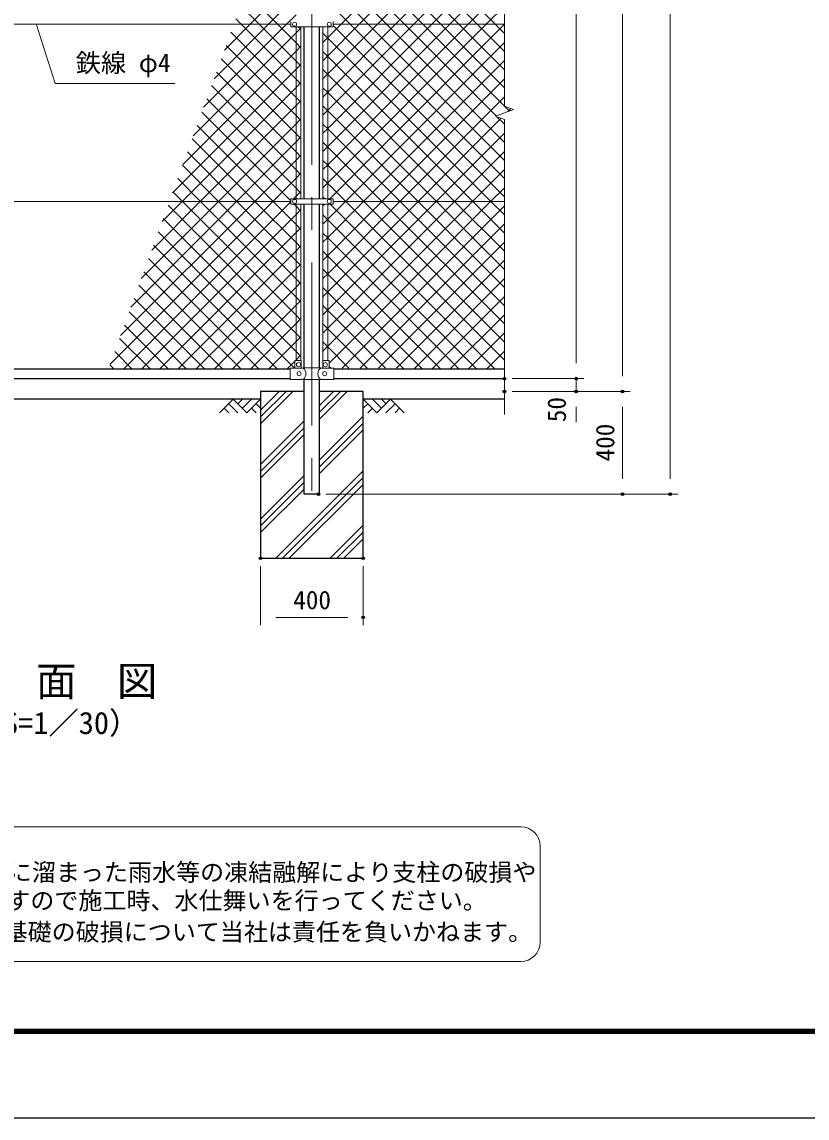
# Model space of a CAD drawing. Units: millimetres, scale not verified. Extents: x -6300 to 6300, y -4455 to 4455.
# Drawn here: x -3707 to -648, y -4455 to -186 of the extents above; entities that cross this region are included whole.
import ezdxf
from ezdxf.enums import TextEntityAlignment as Align

# ---------------------------------------------------------------- set-up
doc = ezdxf.new("R2010")
doc.units = ezdxf.units.MM
doc.header["$LTSCALE"] = 20
doc.header["$PDMODE"] = 32
doc.header["$PDSIZE"] = 10
doc.linetypes.add('USER1', pattern=[50.8, 31.75, -6.35, 6.35, -6.35])
for name, color, linetype, lineweight in [('0-0_D-STR1', 1, 'Continuous', 25), ('0-1_D-STR4', 7, 'Continuous', 25), ('0-2_D-BGD', 7, 'Continuous', 25), ('0-3_D-BMK', 2, 'USER1', 13), ('0-4_D-STR-DIM', 7, 'Continuous', 13), ('0-7_D-STR3', 3, 'Continuous', 13), ('0-8_D-DCR-HCH', 7, 'Continuous', 13), ('0-9_D-TTL-TXT', 7, 'Continuous', 13), ('0-A_D-STR-TXT', 7, 'Continuous', 13), ('0-B_D-STR2', 7, 'Continuous', 13), ('0-C_D-TTL', 7, 'Continuous', 25)]:
    doc.layers.add(name, color=color, linetype=linetype, lineweight=lineweight)
doc.layers.add('0-6_Defpoints', color=8, linetype='Continuous')
doc.styles.add('ＭＳ ゴシック', font='')
doc.styles.get('ＭＳ ゴシック').set_extended_font_data('MS Gothic')

msp = doc.modelspace()

# ---------------------------------------------------------------- linework, layer by layer
at = {"layer": '0-0_D-STR1'}
for p, q in [((-2607.71, -874.7), (-2607.71, -205.3)), ((-2547.21, -874.7), (-2547.21, -205.3)), ((-2607.71, -1533.4), (-2607.71, -895.3)), ((-2547.21, -1533.4), (-2547.21, -895.3)), ((-4492.46, -1536.9), (-2662.46, -1536.9)), ((-4492.46, -1575), (-2662.46, -1575)), ((-2547.21, -2025), (-2547.21, -1578.4)), ((-2492.46, -1536.9), (-1827.46, -1536.9)), ((-2492.46, -1575), (-1827.46, -1575)), ((-2552.06, -2025), (-2602.86, -2025))]:
    msp.add_line(p, q, dxfattribs=at)
msp.add_lwpolyline([(-2547.21, -2025), (-2607.71, -2025), (-2607.71, -1578.4)], dxfattribs=at)
at = {"layer": '0-1_D-STR4'}
for p, q in [((-2607.71, -1625), (-2777.46, -1625)), ((-2377.46, -1625), (-2547.21, -1625))]:
    msp.add_line(p, q, dxfattribs=at)
msp.add_lwpolyline([(-2777.46, -1625), (-2777.46, -2275), (-2377.46, -2275), (-2377.46, -1625)], dxfattribs=at)
at = {"layer": '0-2_D-BGD'}
for p, q in [((-2777.46, -1655), (-4377.46, -1655)), ((-1827.46, -1655), (-2377.46, -1655))]:
    msp.add_line(p, q, dxfattribs=at)
at = {"layer": '0-3_D-BMK'}
msp.add_line((-2577.46, 1925), (-2577.46, -2075), dxfattribs=at)
at = {"layer": '0-4_D-STR-DIM'}
for p, q in [((-1547.46, 1815), (-1547.46, -1515)), ((-1367.34, 1815), (-1367.34, -1565)), ((-1181.49, 1815), (-1181.49, -1965)), ((-1827.46, 814.35), (-1827.46, -514.35)), ((-1862.7, -552.83), (-1792.22, -527.17)), ((-1827.46, -565.65), (-1862.7, -552.83)), ((-1827.46, -565.65), (-1862.7, -552.83)), ((-1792.22, -527.17), (-1827.46, -514.35)), ((-1827.46, -565.65), (-1827.46, -1715)), ((-1547.46, -1515), (-1547.46, -1455)), ((-1797.46, -1575), (-1517.46, -1575)), ((-1797.46, -1575), (-1517.46, -1575)), ((-1547.46, -1575), (-1547.46, -1625)), ((-1797.46, -1625), (-1517.46, -1625)), ((-1797.46, -1625), (-1337.34, -1625)), ((-1797.46, -1625), (-1337.34, -1625)), ((-1547.46, -1685), (-1547.46, -1745)), ((-1367.34, -1685), (-1367.34, -1965)), ((-2522.06, -2025), (-1151.49, -2025)), ((-2522.06, -2025), (-1337.34, -2025)), ((-2777.46, -2305), (-2777.46, -2535)), ((-2377.46, -2305), (-2377.46, -2535)), ((-2717.46, -2505), (-2437.46, -2505))]:
    msp.add_line(p, q, dxfattribs=at)
at = {"layer": '0-6_Defpoints'}
for p in [(-1827.46, -1575), (-1547.46, -1575), (-1827.46, -1625), (-1547.46, -1625), (-1367.34, -1625), (-2552.06, -2025), (-1367.34, -2025), (-1181.49, -2025), (-2777.46, -2275), (-2377.46, -2275), (-2377.46, -2505)]:
    msp.add_point(p, dxfattribs=at)
at = {"layer": '0-7_D-STR3'}
for p, q in [((-2659.96, -195), (-4495.46, -195)), ((-2659.96, -184.7), (-2659.96, -205.3)), ((-2659.96, -205.3), (-2494.96, -205.3)), ((-2638.96, -874.7), (-2638.96, -205.3)), ((-2619.96, -874.7), (-2619.96, -205.3)), ((-2534.96, -874.7), (-2534.96, -205.3)), ((-2515.96, -874.7), (-2515.96, -205.3)), ((-2494.96, -184.7), (-2494.96, -205.3)), ((-1827.46, -195), (-2494.96, -195)), ((-2659.96, -885), (-4495.46, -885)), ((-2659.96, -874.7), (-2494.96, -874.7)), ((-2659.96, -874.7), (-2659.96, -895.3)), ((-2659.96, -895.3), (-2494.96, -895.3)), ((-2638.96, -1503.9), (-2638.96, -895.3)), ((-2619.96, -1504.58), (-2619.96, -895.3)), ((-2534.96, -1504.58), (-2534.96, -895.3)), ((-2515.96, -1503.9), (-2515.96, -895.3)), ((-2494.96, -874.7), (-2494.96, -895.3)), ((-1827.46, -885), (-2494.96, -885)), ((-2662.46, -1533.9), (-2611.26, -1533.9)), ((-2662.46, -1577.9), (-2662.46, -1533.9)), ((-2644.46, -1533.9), (-2644.46, -1505.9)), ((-2621.46, -1503.9), (-2642.46, -1503.9)), ((-2619.46, -1533.9), (-2619.46, -1505.9)), ((-2611.26, -1533.4), (-2612.26, -1533.9)), ((-2611.26, -1533.4), (-2543.66, -1533.4)), ((-2543.66, -1533.4), (-2542.66, -1533.9)), ((-2543.66, -1533.9), (-2492.46, -1533.9)), ((-2535.46, -1533.9), (-2535.46, -1505.9)), ((-2533.46, -1503.9), (-2512.46, -1503.9)), ((-2510.46, -1533.9), (-2510.46, -1505.9)), ((-2492.46, -1577.9), (-2492.46, -1533.9)), ((-2662.46, -1577.9), (-2611.26, -1577.9)), ((-2611.26, -1578.4), (-2612.26, -1577.9)), ((-2543.66, -1577.9), (-2492.46, -1577.9))]:
    msp.add_line(p, q, dxfattribs=at)
msp.add_lwpolyline([(-2611.26, -1578.4), (-2543.66, -1578.4), (-2542.66, -1577.9)], dxfattribs=at)
for centre in [(-2644.96, -195), (-2509.96, -195), (-2644.96, -885), (-2509.96, -885), (-2629.46, -1520.9), (-2525.46, -1520.9), (-2627.46, -1555.9), (-2527.46, -1555.9)]:
    msp.add_circle(centre, 8, dxfattribs=at)
for centre, radius, start, end in [((-2642.46, -1505.9), 2, 90, 180), ((-2621.46, -1505.9), 2, 0, 90), ((-2629.85, -1555.9), 28.8, 310.19176, 49.80824), ((-2525.08, -1555.9), 28.8, 130.19176, 229.80824), ((-2533.46, -1505.9), 2, 90, 180), ((-2512.46, -1505.9), 2, 0, 90)]:
    msp.add_arc(centre, radius, start, end, dxfattribs=at)
at = {"layer": '0-8_D-DCR-HCH'}
for p, q in [((-2883.89, -1655), (-2937.1, -1708.21)), ((-2883.89, -1655), (-2830.67, -1708.21)), ((-2866.15, -1672.74), (-2848.41, -1655)), ((-2848.41, -1690.47), (-2812.94, -1655)), ((-2830.67, -1708.21), (-2777.46, -1655)), ((-2777.46, -1750.63), (-2651.83, -1625)), ((-2777.46, -1724.11), (-2678.35, -1625)), ((-2777.46, -1697.6), (-2704.86, -1625)), ((-2547.21, -1732.51), (-2439.7, -1625)), ((-2547.21, -1706), (-2466.22, -1625)), ((-2547.21, -1679.48), (-2492.73, -1625)), ((-2324.25, -1708.21), (-2377.46, -1655)), ((-2306.51, -1690.47), (-2341.99, -1655)), ((-2271.04, -1655), (-2324.25, -1708.21)), ((-2288.68, -1672.83), (-2306.51, -1655)), ((-2271.04, -1655), (-2217.83, -1708.21)), ((-2919.36, -1690.47), (-2901.54, -1708.21)), ((-2901.62, -1672.74), (-2865.99, -1708.21)), ((-2812.94, -1690.47), (-2795.12, -1708.21)), ((-2795.2, -1672.74), (-2777.46, -1690.39)), ((-2359.72, -1672.74), (-2377.46, -1690.39)), ((-2341.99, -1690.47), (-2359.81, -1708.21)), ((-2253.3, -1672.74), (-2288.94, -1708.21)), ((-2235.56, -1690.47), (-2253.38, -1708.21)), ((-2777.46, -1909.73), (-2607.71, -1739.98)), ((-2547.21, -1891.61), (-2377.46, -1721.86)), ((-2547.21, -1918.13), (-2377.46, -1748.38)), ((-2777.46, -1936.25), (-2607.71, -1766.5)), ((-2777.46, -1962.76), (-2607.71, -1793.01)), ((-2547.21, -1944.64), (-2377.46, -1774.89)), ((-2777.46, -2121.86), (-2607.71, -1952.11)), ((-2718.47, -2275), (-2377.46, -1933.99)), ((-2691.95, -2275), (-2377.46, -1960.51)), ((-2777.46, -2148.38), (-2607.71, -1978.63)), ((-2777.46, -2174.89), (-2607.71, -2005.14)), ((-2665.44, -2275), (-2377.46, -1987.03)), ((-2506.34, -2275), (-2377.46, -2146.13)), ((-2479.82, -2275), (-2377.46, -2172.64)), ((-2453.3, -2275), (-2377.46, -2199.16))]:
    msp.add_line(p, q, dxfattribs=at)
at = {"layer": '0-9_D-TTL-TXT', "color": 2}
for p, q in [((-1763.55, -3320.36), (-5431.88, -3320.36)), ((-1688.55, -3770.36), (-1688.55, -3395.36)), ((-5431.88, -3845.36), (-1763.55, -3845.36))]:
    msp.add_line(p, q, dxfattribs=at)
for centre, start, end in [((-1763.55, -3395.36), 0, 90), ((-1763.55, -3770.36), 270, 0)]:
    msp.add_arc(centre, 75, start, end, dxfattribs=at)
at = {"layer": '0-A_D-STR-TXT'}
msp.add_lwpolyline([(-3111.3, -425.44), (-3578.29, -425.44), (-3650.73, -196.91)], dxfattribs=at)
at = {"layer": '0-B_D-STR2'}
for p, q in [((-1863.04, -195), (-2515.96, 457.92)), ((-2463.81, -195), (-1827.46, 441.35)), ((-1933.75, -195), (-2515.96, 387.21)), ((-2393.1, -195), (-1827.46, 370.64)), ((-2004.46, -195), (-2515.96, 316.5)), ((-2322.39, -195), (-1827.46, 299.93)), ((-2075.17, -195), (-2515.96, 245.79)), ((-2251.68, -195), (-1827.46, 229.22)), ((-2180.97, -195), (-1827.46, 158.5)), ((-2110.26, -195), (-1827.46, 87.79)), ((-2287.31, -195), (-2515.96, 33.66)), ((-2039.55, -195), (-1827.46, 17.08)), ((-2817.36, -195), (-2638.96, -16.6)), ((-2358.02, -195), (-2515.96, -37.05)), ((-2711.57, -195), (-2836.2, -70.37)), ((-1968.83, -195), (-1827.46, -53.63)), ((-2782.28, -195), (-2855.07, -122.21)), ((-2746.65, -195), (-2638.96, -87.31)), ((-2428.73, -195), (-2515.96, -107.76)), ((-1898.12, -195), (-1827.46, -124.34)), ((-2675.94, -195), (-2638.96, -158.02)), ((-2999.23, -518.29), (-2675.94, -195)), ((-2958.76, -407.11), (-2746.65, -195)), ((-2918.3, -295.94), (-2817.36, -195)), ((-2852.99, -195), (-2873.94, -174.05)), ((-2638.96, -409.03), (-2852.99, -195)), ((-2638.96, -338.32), (-2782.28, -195)), ((-2638.96, -267.61), (-2711.57, -195)), ((-2638.96, -228.73), (-2619.96, -209.73)), ((-2619.96, -215.9), (-2630.56, -205.3)), ((-2515.96, -247.15), (-2463.81, -195)), ((-2515.96, -317.86), (-2393.1, -195)), ((-2515.96, -388.57), (-2322.39, -195)), ((-2515.96, -459.28), (-2251.68, -195)), ((-2515.96, -530), (-2180.97, -195)), ((-2515.96, -600.71), (-2110.26, -195)), ((-2515.96, -671.42), (-2039.55, -195)), ((-2515.96, -742.13), (-1968.83, -195)), ((-2515.96, -812.84), (-1898.12, -195)), ((-2507.11, -874.7), (-1827.46, -195.05)), ((-1827.46, -866.98), (-2494.96, -199.48)), ((-1827.46, -796.26), (-2428.73, -195)), ((-1827.46, -725.55), (-2358.02, -195)), ((-1827.46, -654.84), (-2287.31, -195)), ((-1827.46, -442.71), (-2075.17, -195)), ((-1827.46, -372), (-2004.46, -195)), ((-1827.46, -301.29), (-1933.75, -195)), ((-1827.46, -230.58), (-1863.04, -195)), ((-3039.69, -629.46), (-2638.96, -228.73)), ((-2638.96, -479.74), (-2892.81, -225.9)), ((-2515.96, -249.19), (-2534.96, -230.19)), ((-2534.96, -266.15), (-2515.96, -247.15)), ((-1880.15, -885), (-2515.96, -249.19)), ((-2638.96, -550.45), (-2911.67, -277.74)), ((-2619.96, -286.61), (-2638.96, -267.61)), ((-2638.96, -299.44), (-2619.96, -280.44)), ((-2446.7, -885), (-1827.46, -265.76)), ((-3080.16, -740.64), (-2638.96, -299.44)), ((-2638.96, -621.16), (-2930.54, -329.58)), ((-2619.96, -357.32), (-2638.96, -338.32)), ((-2515.96, -319.9), (-2534.96, -300.9)), ((-2534.96, -336.86), (-2515.96, -317.86)), ((-1950.86, -885), (-2515.96, -319.9)), ((-2375.99, -885), (-1827.46, -336.47)), ((-3120.62, -851.81), (-2638.96, -370.15)), ((-2638.96, -691.87), (-2949.41, -381.42)), ((-2638.96, -370.15), (-2619.96, -351.15)), ((-2515.96, -390.61), (-2534.96, -371.61)), ((-2619.96, -428.03), (-2638.96, -409.03)), ((-2638.96, -440.86), (-2619.96, -421.86)), ((-2534.96, -407.57), (-2515.96, -388.57)), ((-2021.57, -885), (-2515.96, -390.61)), ((-2305.28, -885), (-1827.46, -407.18)), ((-3083.1, -885), (-2638.96, -440.86)), ((-2638.96, -762.58), (-2968.28, -433.26)), ((-2515.96, -461.32), (-2534.96, -442.32)), ((-2534.96, -478.28), (-2515.96, -459.28)), ((-2092.28, -885), (-2515.96, -461.32)), ((-3012.39, -885), (-2638.96, -511.57)), ((-2638.96, -833.29), (-2987.15, -485.1)), ((-2619.96, -498.74), (-2638.96, -479.74)), ((-2638.96, -511.57), (-2619.96, -492.57)), ((-2234.57, -885), (-1827.46, -477.89)), ((-2659.96, -883), (-3006.02, -536.95)), ((-2619.96, -569.45), (-2638.96, -550.45)), ((-2515.96, -532.03), (-2534.96, -513.03)), ((-2534.96, -549), (-2515.96, -530)), ((-2162.99, -885), (-2515.96, -532.03)), ((-1807.98, -532.91), (-1826.01, -514.88)), ((-1813.94, -535.08), (-1802.35, -523.49)), ((-2728.68, -885), (-3024.89, -588.79)), ((-2941.68, -885), (-2638.96, -582.28)), ((-2638.96, -582.28), (-2619.96, -563.28)), ((-2515.96, -602.74), (-2534.96, -583.74)), ((-1827.46, -584.13), (-1856.52, -555.08)), ((-2619.96, -640.16), (-2638.96, -621.16)), ((-2638.96, -653), (-2619.96, -634)), ((-2534.96, -619.71), (-2515.96, -600.71)), ((-2233.7, -885), (-2515.96, -602.74)), ((-2093.15, -885), (-1827.46, -619.31)), ((-2799.39, -885), (-3043.76, -640.63)), ((-2870.97, -885), (-2638.96, -653)), ((-2515.96, -673.45), (-2534.96, -654.45)), ((-2534.96, -690.42), (-2515.96, -671.42)), ((-2304.41, -885), (-2515.96, -673.45)), ((-2870.1, -885), (-3062.63, -692.47)), ((-2800.26, -885), (-2638.96, -723.71)), ((-2619.96, -710.87), (-2638.96, -691.87)), ((-2638.96, -723.71), (-2619.96, -704.71)), ((-2515.96, -744.16), (-2534.96, -725.16)), ((-2022.44, -885), (-1827.46, -690.02)), ((-2940.81, -885), (-3081.49, -744.31)), ((-2619.96, -781.58), (-2638.96, -762.58)), ((-2534.96, -761.13), (-2515.96, -742.13)), ((-2375.12, -885), (-2515.96, -744.16)), ((-1951.73, -885), (-1827.46, -760.73)), ((-3011.52, -885), (-3100.36, -796.16)), ((-2729.55, -885), (-2638.96, -794.42)), ((-2638.96, -794.42), (-2619.96, -775.42)), ((-2515.96, -814.87), (-2534.96, -795.87)), ((-3082.23, -885), (-3119.23, -848)), ((-2619.96, -852.29), (-2638.96, -833.29)), ((-2534.96, -831.84), (-2515.96, -812.84)), ((-2445.83, -885), (-2515.96, -814.87)), ((-3363.41, -1518.86), (-2729.55, -885)), ((-3322.94, -1407.69), (-2800.26, -885)), ((-3310.73, -1536.9), (-2659.96, -886.13)), ((-3282.48, -1296.51), (-2870.97, -885)), ((-3242.01, -1185.34), (-2941.68, -885)), ((-3201.55, -1074.16), (-3012.39, -885)), ((-3161.08, -962.99), (-3083.1, -885)), ((-2638.96, -1328.27), (-3082.23, -885)), ((-2638.96, -1257.56), (-3011.52, -885)), ((-2638.96, -1186.85), (-2940.81, -885)), ((-2638.96, -1116.14), (-2870.1, -885)), ((-2638.96, -1045.43), (-2799.39, -885)), ((-2638.96, -974.71), (-2728.68, -885)), ((-2526.84, -874.7), (-2534.96, -866.58)), ((-2534.96, -902.55), (-2527.71, -895.3)), ((-2515.96, -954.26), (-2446.7, -885)), ((-2515.96, -1024.97), (-2375.99, -885)), ((-2515.96, -1095.68), (-2305.28, -885)), ((-2515.96, -1166.39), (-2234.57, -885)), ((-2515.96, -1307.81), (-2093.15, -885)), ((-2515.96, -1378.52), (-2022.44, -885)), ((-2515.96, -1449.23), (-1951.73, -885)), ((-1864.81, -1536.73), (-2506.24, -895.3)), ((-1827.46, -1503.37), (-2445.83, -885)), ((-1827.46, -1432.66), (-2375.12, -885)), ((-1827.46, -1361.95), (-2304.41, -885)), ((-1827.46, -1291.24), (-2233.7, -885)), ((-1827.46, -1220.53), (-2162.99, -885)), ((-1827.46, -1149.82), (-2092.28, -885)), ((-1827.46, -1079.11), (-2021.57, -885)), ((-1827.46, -1008.4), (-1950.86, -885)), ((-1827.46, -937.69), (-1880.15, -885)), ((-3240.02, -1536.9), (-2638.96, -935.84)), ((-2638.96, -1398.98), (-3138.1, -899.84)), ((-2638.96, -935.84), (-2619.96, -916.84)), ((-2515.96, -956.29), (-2534.96, -937.29)), ((-2459.36, -1534.05), (-1827.46, -902.16)), ((-2638.96, -1469.69), (-3156.97, -951.68)), ((-2619.96, -993.71), (-2638.96, -974.71)), ((-2534.96, -973.26), (-2515.96, -954.26)), ((-1935.84, -1536.41), (-2515.96, -956.29)), ((-2388.96, -1534.37), (-1827.46, -972.87)), ((-2645.46, -1533.9), (-3175.84, -1003.52)), ((-3169.31, -1536.9), (-2638.96, -1006.55)), ((-2638.96, -1006.55), (-2619.96, -987.55)), ((-2515.96, -1027), (-2534.96, -1008)), ((-2713.17, -1536.9), (-3194.71, -1055.36)), ((-2619.96, -1064.43), (-2638.96, -1045.43)), ((-2638.96, -1077.26), (-2619.96, -1058.26)), ((-2534.96, -1043.97), (-2515.96, -1024.97)), ((-2006.87, -1536.09), (-2515.96, -1027)), ((-2318.57, -1534.68), (-1827.46, -1043.58)), ((-2783.88, -1536.9), (-3213.58, -1107.21)), ((-3098.6, -1536.9), (-2638.96, -1077.26)), ((-2515.96, -1097.71), (-2534.96, -1078.71)), ((-2534.96, -1114.68), (-2515.96, -1095.68)), ((-2077.91, -1535.77), (-2515.96, -1097.71)), ((-3027.89, -1536.9), (-2638.96, -1147.97)), ((-2619.96, -1135.14), (-2638.96, -1116.14)), ((-2638.96, -1147.97), (-2619.96, -1128.97)), ((-2515.96, -1168.43), (-2534.96, -1149.43)), ((-2248.18, -1535), (-1827.46, -1114.29)), ((-2854.59, -1536.9), (-3232.45, -1159.05)), ((-2619.96, -1205.85), (-2638.96, -1186.85)), ((-2534.96, -1185.39), (-2515.96, -1166.39)), ((-2148.94, -1535.45), (-2515.96, -1168.43)), ((-2177.78, -1535.32), (-1827.46, -1185)), ((-2925.3, -1536.9), (-3251.31, -1210.89)), ((-2957.18, -1536.9), (-2638.96, -1218.68)), ((-2638.96, -1218.68), (-2619.96, -1199.68)), ((-2515.96, -1239.14), (-2534.96, -1220.14)), ((-2996.01, -1536.9), (-3270.18, -1262.73)), ((-2619.96, -1276.56), (-2638.96, -1257.56)), ((-2638.96, -1289.39), (-2619.96, -1270.39)), ((-2219.97, -1535.13), (-2515.96, -1239.14)), ((-2107.39, -1535.64), (-1827.46, -1255.71)), ((-3066.73, -1536.9), (-3289.05, -1314.57)), ((-2886.47, -1536.9), (-2638.96, -1289.39)), ((-2515.96, -1309.85), (-2534.96, -1290.85)), ((-2534.96, -1326.81), (-2515.96, -1307.81)), ((-2291, -1534.81), (-2515.96, -1309.85)), ((-2815.76, -1536.9), (-2638.96, -1360.1)), ((-2619.96, -1347.27), (-2638.96, -1328.27)), ((-2638.96, -1360.1), (-2619.96, -1341.1)), ((-2515.96, -1380.56), (-2534.96, -1361.56)), ((-2037, -1535.95), (-1827.46, -1326.42)), ((-3137.44, -1536.9), (-3307.92, -1366.42)), ((-2619.96, -1417.98), (-2638.96, -1398.98)), ((-2534.96, -1397.52), (-2515.96, -1378.52)), ((-2362.03, -1534.49), (-2515.96, -1380.56)), ((-1966.6, -1536.27), (-1827.46, -1397.13)), ((-3208.15, -1536.9), (-3326.79, -1418.26)), ((-2745.05, -1536.9), (-2638.96, -1430.81)), ((-2638.96, -1430.81), (-2619.96, -1411.81)), ((-2515.96, -1451.27), (-2534.96, -1432.27)), ((-2534.96, -1468.23), (-2515.96, -1449.23)), ((-2433.06, -1534.17), (-2515.96, -1451.27)), ((-3278.86, -1536.9), (-3345.66, -1470.1)), ((-2619.96, -1488.69), (-2638.96, -1469.69)), ((-1896.21, -1536.59), (-1827.46, -1467.84)), ((-3349.57, -1536.9), (-3364.53, -1521.94)), ((-2674.34, -1536.9), (-2644.46, -1507.02)), ((-2534.04, -1503.9), (-2534.96, -1502.98)), ((-2504.04, -1533.9), (-2510.46, -1527.48))]:
    msp.add_line(p, q, dxfattribs=at)
for points in [[(-1827.46, -513.42), (-2145.88, -195), (-2515.96, 175.08), (-2534.96, 194.08)], [(-1859.82, -551.78), (-2216.59, -195), (-2515.96, 104.37), (-2534.96, 123.37)], [(-2534.96, -1256.1), (-2515.96, -1237.1), (-2163.86, -885), (-1839.96, -561.1)], [(-2648.53, -874.7), (-2638.96, -865.13), (-2619.96, -846.13)], [(-2510.46, -1514.44), (-1881.02, -885), (-1827.46, -831.44)], [(-2619.96, -923), (-2638.96, -904), (-2647.67, -895.3)], [(-2641.34, -1503.9), (-2638.96, -1501.52), (-2619.96, -1482.52)]]:
    msp.add_lwpolyline(points, dxfattribs=at)
at = {"layer": '0-C_D-TTL', "color": 2}
msp.add_lwpolyline([(-6300, 4455), (6300, 4455), (6300, -4455), (-6300, -4455)], close=True, dxfattribs=at)
at = {"layer": '0-C_D-TTL'}
for points in [[(-5895, 4125), (5895, 4125), (5895, -4125), (-5895, -4125)], [(-5891.25, 4121.25), (5891.25, 4121.25), (5891.25, -4121.25), (-5891.25, -4121.25)], [(-5887.5, 4117.5), (5887.5, 4117.5), (5887.5, -4117.5), (-5887.5, -4117.5)], [(-5883.75, 4113.75), (5883.75, 4113.75), (5883.75, -4113.75), (-5883.75, -4113.75)], [(-5880, 4110), (5880, 4110), (5880, -4110), (-5880, -4110)]]:
    msp.add_lwpolyline(points, close=True, dxfattribs=at)

# ---------------------------------------------------------------- texts
at = {"layer": '0-4_D-STR-DIM', "style": 'ＭＳ ゴシック'}
for s, p in [('50', (-1566.1, -1744.84)), ('400', (-1377.46, -1897.75))]:
    msp.add_text(s, height=72.14, rotation=90, dxfattribs=at).set_placement(p, align=Align.BOTTOM_LEFT)
msp.add_text('400', height=72.14, dxfattribs=at).set_placement((-2650.21, -2494.88), align=Align.BOTTOM_LEFT)
at = {"layer": '0-9_D-TTL-TXT', "style": 'ＭＳ ゴシック'}
for s, height, p in [('正\u3000面\u3000図', 115.5, (-3967.31, -2845.59)), ('（S=1／30）', 86.66, (-3899.09, -2985.38)), ('凍結の恐れがある場所への設置は、内部に溜まった雨水等の凍結融解により支柱の破損や', 68.62, (-5446.61, -3552.37)), ('コンクリート基礎の破損の恐れがありますので施工時、水仕舞いを行ってください。', 68.62, (-5452.77, -3662.51)), ('施工による水仕舞い不備で起こる支柱・基礎の破損について当社は責任を負いかねます。 ', 68.62, (-5463.26, -3784.75))]:
    msp.add_text(s, height=height, dxfattribs=at).set_placement(p, align=Align.BOTTOM_LEFT)
at = {"layer": '0-A_D-STR-TXT', "style": 'ＭＳ ゴシック'}
msp.add_text('鉄線 φ4', height=72.14, dxfattribs=at).set_placement((-3497.72, -403.14), align=Align.BOTTOM_LEFT)

doc.saveas('drawing.dxf')
